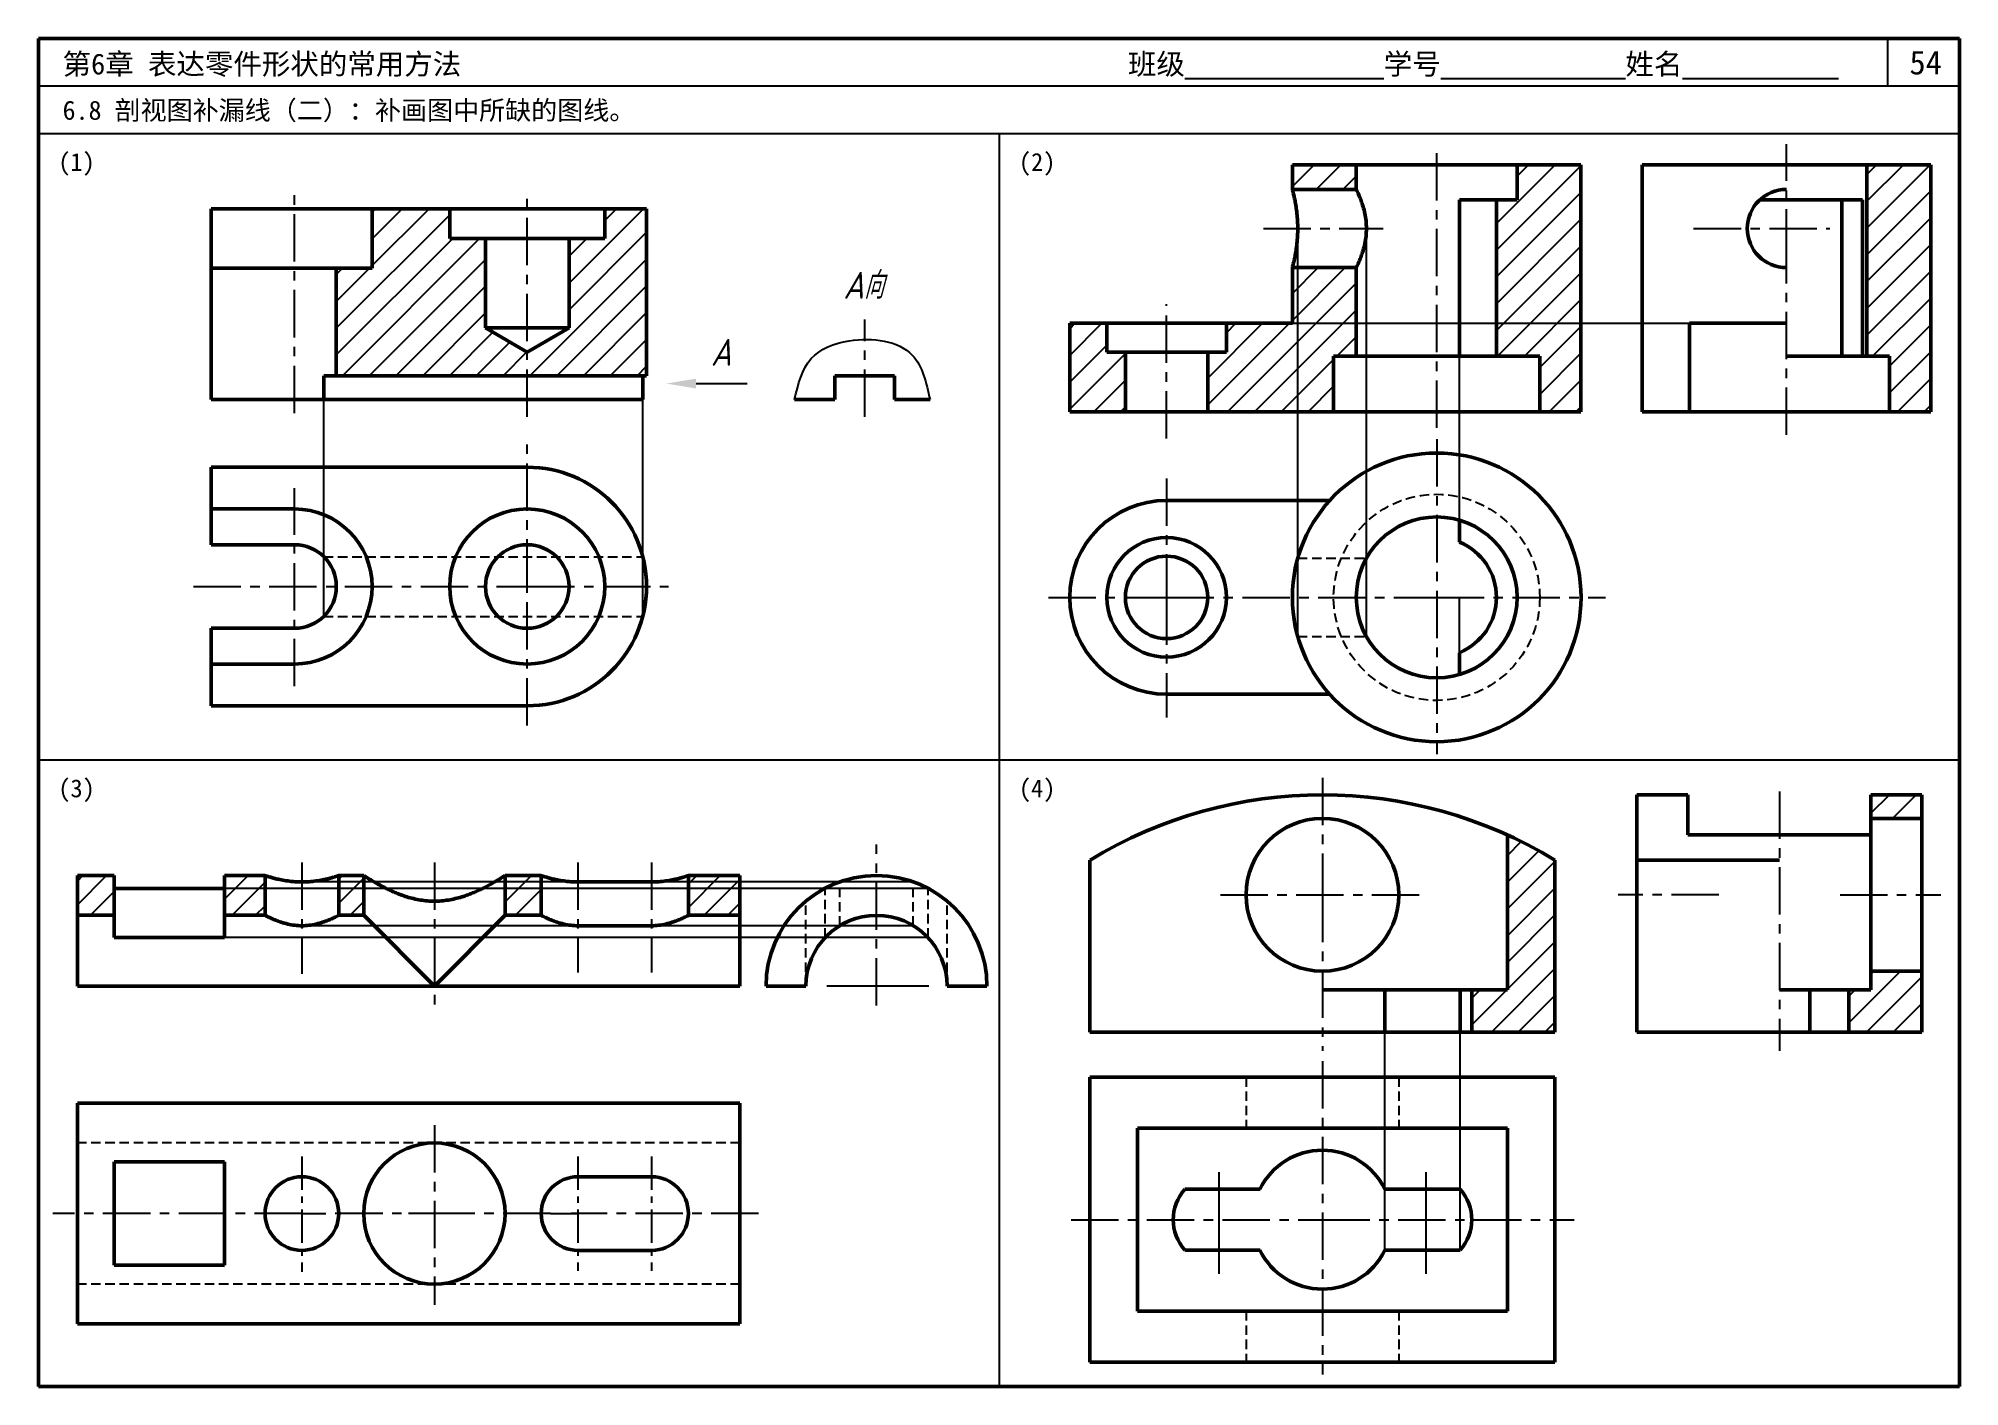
# Model space of a CAD drawing. Header units: millimetres. Extents: x 0 to 322, y 0 to 226.
import ezdxf

# ---------------------------------------------------------------- set-up
doc = ezdxf.new("R2010")
doc.units = ezdxf.units.MM
doc.header["$LTSCALE"] = 0.25
doc.linetypes.add('CENTER', pattern=[50.8, 31.75, -6.35, 6.35, -6.35])
doc.linetypes.add('HIDDEN', pattern=[9.525, 6.35, -3.175])
for name, color, linetype in [('点画线层', 7, 'CENTER'), ('答案', 1, 'Continuous'), ('细实线层', 7, 'Continuous'), ('虚线层', 7, 'HIDDEN')]:
    doc.layers.add(name, color=color, linetype=linetype)
doc.layers.add('粗实线层', color=7, linetype='Continuous', lineweight=50)
doc.styles.get("Standard").update_dxf_attribs({"font": 'gbeitc.shx', "height": 4.5, "bigfont": 'gbcbig.shx'})
doc.styles.add('宋体', font='SimSun.ttf', dxfattribs={"height": 3.5})

msp = doc.modelspace()

# ---------------------------------------------------------------- hatches: boundary and pattern name
at = {"layer": '细实线层'}
h = msp.add_hatch(dxfattribs=at)
h.set_pattern_fill('ANSI31', color=256, style=0)
h.paths.add_polyline_path([(182.18, 173.41), (179.07, 173.41), (179.07, 178.25), (172.85, 178.25), (172.85, 163.4), (182.18, 163.4)])
h.paths.add_polyline_path([(258.54, 204.83), (247.83, 204.83), (247.83, 198.96), (244.38, 198.96), (244.38, 172.72), (251.63, 172.72), (251.63, 163.4), (258.54, 163.4)])
h = msp.add_hatch(dxfattribs=at)
h.set_pattern_fill('ANSI31', color=256, style=0)
h.paths.add_polyline_path([(210.17, 204.83), (210.17, 200.69), (220.88, 200.69), (220.88, 204.83)])
h = msp.add_hatch(dxfattribs=at)
h.set_pattern_fill('ANSI31', color=256, style=0)
h.paths.add_polyline_path([(317.17, 204.83), (306.46, 204.83), (306.46, 172.72), (310.26, 172.72), (310.26, 163.4), (317.17, 163.4)])
h = msp.add_hatch(dxfattribs=at)
h.set_pattern_fill('ANSI31', color=256, style=0)
h.set_pattern_definition([(45, (-468.631, -570.1325), (-2.245064, 2.245064), [])])
h.paths.add_polyline_path([(74.93, 192.46), (68.93, 192.46), (68.93, 197.46), (55.93, 197.46), (55.93, 187.46), (49.93, 187.46), (49.93, 169.46), (81.93, 169.46), (81.93, 173.42), (74.93, 177.46)])
h.paths.add_polyline_path([(101.93, 197.46), (94.93, 197.46), (94.93, 192.46), (88.93, 192.46), (88.93, 177.46), (81.93, 173.42), (81.93, 169.46), (101.93, 169.46)])
h = msp.add_hatch(dxfattribs=at)
h.set_pattern_fill('ANSI31', color=256, style=0)
h.paths.add_polyline_path([(220.88, 187.57), (210.17, 187.57), (210.17, 178.25), (199.11, 178.25), (199.11, 173.41), (196, 173.41), (196, 163.4), (217.08, 163.4), (217.08, 172.72), (220.88, 172.72)])
h = msp.add_hatch(dxfattribs=at)
h.set_pattern_fill('ANSI31', color=256)
h.paths.add_polyline_path([(307.14, 69.65), (307.14, 66.53), (303.44, 66.53), (303.44, 59.43), (315.66, 59.43), (315.66, 69.65)])
h.paths.add_polyline_path([(307.14, 99.21), (307.14, 95.24), (315.66, 95.24), (315.66, 99.21)])
h = msp.add_hatch(dxfattribs=at)
h.set_pattern_fill('ANSI31', color=256)
h.paths.add_polyline_path([(254.17, 88.25, 0.030189), (246.21, 92.47), (246.21, 66.53), (240.24, 66.53), (240.24, 59.43), (254.17, 59.43)])
h = msp.add_hatch(dxfattribs=at)
h.set_pattern_fill('ANSI31', color=256, scale=0.88125, style=0)
h.set_pattern_definition([(45, (-215.91, -137.7062), (-1.978463, 1.978463), [])])
h.paths.add_polyline_path([(12.7, 85.66), (6.53, 85.66), (6.53, 79), (12.7, 79)])
h.paths.add_polyline_path([(37.99, 85.66), (31.21, 85.66), (31.21, 79), (37.99, 79)])
h.paths.add_polyline_path([(54.53, 85.66), (50.33, 85.66), (50.33, 79), (54.53, 79)])
h.paths.add_polyline_path([(84.26, 85.66), (78.22, 85.66), (78.22, 79), (84.26, 79)])
h.paths.add_polyline_path([(117.57, 85.66), (108.94, 85.66), (108.94, 79), (117.57, 79)])

# ---------------------------------------------------------------- linework, layer by layer
at = {"lineweight": 50}
for p, q in [((322, 226), (0, 226)), ((0, 226), (0, 0)), ((322, 0), (322, 226)), ((0, 0), (322, 0))]:
    msp.add_line(p, q, dxfattribs=at)
for p, q in [((310, 218), (310, 226)), ((322, 218), (0, 218)), ((322, 210), (0, 210)), ((161, 210), (161, 0)), ((322, 105), (0, 105))]:
    msp.add_line(p, q)
at = {"layer": '点画线层'}
for p, q in [((234.36, 160.72), (234.36, 208.28)), ((292.98, 189.42), (292.98, 208.28)), ((42.93, 163.19), (42.93, 199.8)), ((81.93, 162.57), (81.93, 200.17)), ((205.33, 194.13), (225.37, 194.13)), ((277.43, 194.13), (300.23, 194.13)), ((292.98, 159.54), (292.98, 189.42)), ((189.09, 158.92), (189.09, 181.45)), ((138.49, 162.57), (138.49, 178.88)), ((81.93, 134.12), (81.93, 158.19)), ((234.36, 158.81), (234.36, 106.01)), ((189.09, 152.23), (189.09, 132.3)), ((42.93, 117.41), (42.93, 150.63)), ((25.98, 134.12), (81.93, 134.12)), ((81.93, 110.84), (81.93, 134.12)), ((81.93, 134.12), (105.63, 134.12)), ((169.29, 132.3), (189.09, 132.3)), ((189.09, 132.3), (234.36, 132.3)), ((189.09, 132.3), (189.09, 112.18)), ((234.36, 132.3), (262.64, 132.3)), ((215.21, 102.05), (215.21, 79.2)), ((291.79, 99.77), (291.79, 56.31)), ((140.47, 63.89), (140.47, 90.87)), ((44.16, 87.88), (44.16, 69.19)), ((66.37, 87.88), (66.37, 63.72)), ((90.43, 87.88), (90.43, 69.39)), ((102.77, 87.88), (102.77, 69.39)), ((198.11, 82.44), (231.86, 82.44)), ((215.21, 82.44), (215.21, 56.31)), ((281.63, 82.44), (264.75, 82.44)), ((301.96, 82.44), (318.84, 82.44)), ((215.21, 54.56), (215.21, 2.03)), ((66.37, 43.84), (66.37, 13.73)), ((44.16, 29.01), (2.44, 29.01)), ((44.16, 29.01), (48.19, 29.01)), ((70.4, 29.01), (48.19, 29.01)), ((85.83, 29.01), (61.77, 29.01)), ((85.83, 29.01), (90.43, 29.01)), ((120.71, 29.01), (89.28, 29.01)), ((173.07, 27.98), (215.21, 27.98)), ((215.21, 27.98), (257.4, 27.98))]:
    msp.add_line(p, q, dxfattribs=at)
at = {"layer": '点画线层', "ltscale": 0.7}
for p, q in [((44.16, 38.56), (44.16, 19.21)), ((90.43, 38.56), (90.43, 19.4)), ((102.77, 38.56), (102.77, 19.4))]:
    msp.add_line(p, q, dxfattribs=at)
at = {"layer": '答案', "lineweight": 50}
for p, q in [((238.16, 172.72), (238.16, 198.96)), ((244.38, 198.96), (238.16, 198.96)), ((305.71, 198.96), (288.55, 198.96)), ((302.25, 172.72), (302.25, 198.96)), ((305.71, 198.96), (305.71, 172.72)), ((74.93, 192.46), (88.93, 192.46)), ((49.93, 187.46), (28.93, 187.46)), ((74.93, 177.46), (88.93, 177.46)), ((179.07, 178.25), (199.11, 178.25)), ((276.74, 163.4), (276.74, 178.25)), ((292.98, 178.25), (276.74, 178.25)), ((292.98, 172.72), (306.46, 172.72)), ((47.83, 165.46), (47.83, 169.46)), ((49.93, 169.46), (47.83, 169.46)), ((101.3, 165.46), (101.3, 169.46)), ((84.12, 165.46), (101.3, 165.46)), ((267.93, 88.25), (291.79, 88.25)), ((90.43, 84.6), (102.77, 84.6)), ((12.7, 83.52), (31.21, 83.52)), ((12.7, 75.26), (12.7, 79)), ((31.21, 79), (31.21, 75.26)), ((66.37, 67.15), (54.53, 79)), ((78.22, 79), (66.37, 67.15)), ((31.21, 75.26), (12.7, 75.26)), ((102.77, 77.26), (90.43, 77.26)), ((225.68, 59.43), (225.68, 66.53)), ((238.29, 59.43), (238.29, 66.53)), ((291.79, 66.53), (296.91, 66.53)), ((296.91, 59.43), (296.91, 66.53)), ((296.91, 66.53), (303.44, 66.53))]:
    msp.add_line(p, q, dxfattribs=at)
at = {"layer": '答案'}
for p, q in [((211.08, 125.74), (211.08, 194.13)), ((222.58, 125.74), (222.58, 194.13)), ((210.17, 178.25), (276.74, 178.25)), ((238.16, 145.23), (238.16, 172.72)), ((47.83, 129.12), (47.83, 165.46)), ((101.3, 129.12), (101.3, 165.46)), ((238.16, 123.03), (238.16, 132.3)), ((146.64, 84.6), (44.16, 84.6)), ((149.11, 83.52), (31.21, 83.52)), ((149.11, 75.26), (31.21, 75.26)), ((146.64, 77.26), (44.16, 77.26)), ((225.68, 22.87), (225.68, 59.43)), ((238.29, 22.87), (238.29, 59.43))]:
    msp.add_line(p, q, dxfattribs=at)
at = {"layer": '答案', "lineweight": 50}
msp.add_arc((215.21, 82.44), 12.8, 270, 90, dxfattribs=at)
for points, knots in [([(211.08, 194.13), (211.08, 194.54), (211.06, 194.97), (211.02, 195.82), (210.98, 196.24), (210.9, 197.05), (210.85, 197.43), (210.73, 198.15), (210.68, 198.48), (210.56, 199.06), (210.5, 199.33), (210.39, 199.81), (210.34, 200.02), (210.26, 200.35), (210.23, 200.48), (210.18, 200.65), (210.17, 200.69), (210.17, 200.69)], [0, 0, 0, 0, 1.242222, 1.242222, 2.484444, 2.484444, 3.726666, 3.726666, 4.968888, 4.968888, 6.210867, 6.210867, 7.452845, 7.452845, 8.694824, 8.694824, 9.936803, 9.936803, 9.936803, 9.936803]), ([(220.88, 200.69), (220.88, 200.69), (220.9, 200.65), (220.98, 200.48), (221.04, 200.35), (221.2, 200.01), (221.29, 199.8), (221.49, 199.32), (221.6, 199.05), (221.81, 198.48), (221.92, 198.15), (222.13, 197.44), (222.23, 197.06), (222.4, 196.25), (222.47, 195.83), (222.56, 194.98), (222.58, 194.55), (222.58, 194.13)], [30.218904, 30.218904, 30.218904, 30.218904, 31.476505, 31.476505, 32.734105, 32.734105, 33.991706, 33.991706, 35.249306, 35.249306, 36.509948, 36.509948, 37.770589, 37.770589, 39.031231, 39.031231, 40.291873, 40.291873, 40.291873, 40.291873]), ([(210.17, 187.57), (210.17, 187.57), (210.18, 187.61), (210.23, 187.78), (210.26, 187.9), (210.34, 188.24), (210.39, 188.45), (210.5, 188.93), (210.56, 189.2), (210.68, 189.78), (210.73, 190.11), (210.85, 190.82), (210.9, 191.21), (210.98, 192.02), (211.02, 192.44), (211.06, 193.29), (211.08, 193.71), (211.08, 194.13)], [29.810409, 29.810409, 29.810409, 29.810409, 31.052388, 31.052388, 32.294367, 32.294367, 33.536346, 33.536346, 34.778325, 34.778325, 36.020547, 36.020547, 37.262769, 37.262769, 38.504991, 38.504991, 39.747213, 39.747213, 39.747213, 39.747213]), ([(222.58, 194.13), (222.58, 193.71), (222.56, 193.28), (222.47, 192.42), (222.4, 192), (222.23, 191.2), (222.13, 190.81), (221.92, 190.1), (221.81, 189.78), (221.6, 189.2), (221.49, 188.93), (221.29, 188.45), (221.2, 188.24), (221.04, 187.91), (220.98, 187.78), (220.9, 187.61), (220.88, 187.57), (220.88, 187.57)], [0, 0, 0, 0, 1.260642, 1.260642, 2.521283, 2.521283, 3.781925, 3.781925, 5.042566, 5.042566, 6.300167, 6.300167, 7.557767, 7.557767, 8.815368, 8.815368, 10.072968, 10.072968, 10.072968, 10.072968]), ([(37.99, 85.66), (37.99, 85.66), (38.03, 85.65), (38.19, 85.59), (38.31, 85.56), (38.63, 85.46), (38.82, 85.4), (39.27, 85.27), (39.53, 85.2), (40.07, 85.07), (40.38, 85), (41.05, 84.87), (41.42, 84.81), (42.17, 84.71), (42.57, 84.67), (43.37, 84.61), (43.77, 84.6), (44.16, 84.6)], [28.118402, 28.118402, 28.118402, 28.118402, 29.28973, 29.28973, 30.461058, 30.461058, 31.632387, 31.632387, 32.803715, 32.803715, 33.975587, 33.975587, 35.147459, 35.147459, 36.31933, 36.31933, 37.491202, 37.491202, 37.491202, 37.491202]), ([(44.16, 84.6), (44.55, 84.6), (44.96, 84.61), (45.76, 84.67), (46.15, 84.71), (46.91, 84.81), (47.28, 84.87), (47.95, 85), (48.25, 85.07), (48.8, 85.2), (49.05, 85.27), (49.51, 85.4), (49.7, 85.46), (50.02, 85.56), (50.14, 85.59), (50.29, 85.65), (50.33, 85.66), (50.33, 85.66)], [0, 0, 0, 0, 1.171872, 1.171872, 2.343744, 2.343744, 3.515615, 3.515615, 4.687487, 4.687487, 5.858816, 5.858816, 7.030144, 7.030144, 8.201472, 8.201472, 9.372801, 9.372801, 9.372801, 9.372801]), ([(54.53, 85.66), (54.53, 85.66), (54.6, 85.61), (54.91, 85.41), (55.15, 85.27), (55.76, 84.89), (56.14, 84.67), (57, 84.18), (57.49, 83.92), (58.51, 83.39), (59.09, 83.12), (60.36, 82.58), (61.05, 82.32), (62.5, 81.87), (63.26, 81.69), (64.42, 81.5), (64.81, 81.45), (65.59, 81.39), (65.98, 81.37), (66.37, 81.37)], [55.536126, 55.536126, 55.536126, 55.536126, 57.839777, 57.839777, 60.143427, 60.143427, 62.447077, 62.447077, 64.750727, 64.750727, 67.075087, 67.075087, 69.399448, 69.399448, 71.723808, 71.723808, 72.885988, 72.885988, 74.048169, 74.048169, 74.048169, 74.048169]), ([(66.37, 81.37), (66.76, 81.37), (67.15, 81.39), (67.93, 81.45), (68.32, 81.5), (69.48, 81.69), (70.24, 81.87), (71.69, 82.32), (72.38, 82.58), (73.65, 83.12), (74.23, 83.39), (75.26, 83.92), (75.74, 84.18), (76.6, 84.67), (76.98, 84.89), (77.59, 85.27), (77.83, 85.41), (78.14, 85.61), (78.22, 85.66), (78.22, 85.66)], [0, 0, 0, 0, 1.16218, 1.16218, 2.32436, 2.32436, 4.648721, 4.648721, 6.973081, 6.973081, 9.297442, 9.297442, 11.601092, 11.601092, 13.904742, 13.904742, 16.208392, 16.208392, 18.512042, 18.512042, 18.512042, 18.512042]), ([(84.26, 85.66), (84.26, 85.66), (84.3, 85.65), (84.46, 85.59), (84.58, 85.56), (84.89, 85.46), (85.09, 85.4), (85.54, 85.27), (85.8, 85.2), (86.34, 85.07), (86.65, 85), (87.32, 84.87), (87.68, 84.81), (88.44, 84.71), (88.84, 84.67), (89.64, 84.61), (90.04, 84.6), (90.43, 84.6)], [-9.372801, -9.372801, -9.372801, -9.372801, -8.201472, -8.201472, -7.030144, -7.030144, -5.858816, -5.858816, -4.687487, -4.687487, -3.515615, -3.515615, -2.343744, -2.343744, -1.171872, -1.171872, 0, 0, 0, 0]), ([(102.77, 84.6), (103.16, 84.6), (103.56, 84.61), (104.36, 84.67), (104.76, 84.71), (105.52, 84.81), (105.88, 84.87), (106.55, 85), (106.86, 85.07), (107.4, 85.2), (107.66, 85.27), (108.11, 85.4), (108.3, 85.46), (108.62, 85.56), (108.74, 85.59), (108.9, 85.65), (108.94, 85.66), (108.94, 85.66)], [0, 0, 0, 0, 1.171872, 1.171872, 2.343744, 2.343744, 3.515615, 3.515615, 4.687487, 4.687487, 5.858816, 5.858816, 7.030144, 7.030144, 8.201472, 8.201472, 9.372801, 9.372801, 9.372801, 9.372801]), ([(44.16, 77.26), (43.77, 77.26), (43.36, 77.29), (42.56, 77.38), (42.16, 77.45), (41.4, 77.63), (41.04, 77.73), (40.38, 77.95), (40.07, 78.06), (39.53, 78.27), (39.28, 78.38), (38.83, 78.58), (38.63, 78.68), (38.31, 78.83), (38.19, 78.89), (38.03, 78.98), (37.99, 79), (37.99, 79)], [0, 0, 0, 0, 1.189925, 1.189925, 2.379851, 2.379851, 3.569776, 3.569776, 4.759702, 4.759702, 5.945713, 5.945713, 7.131725, 7.131725, 8.317737, 8.317737, 9.503748, 9.503748, 9.503748, 9.503748]), ([(50.33, 79), (50.33, 79), (50.29, 78.98), (50.13, 78.89), (50.01, 78.83), (49.7, 78.68), (49.5, 78.58), (49.05, 78.38), (48.79, 78.27), (48.26, 78.06), (47.95, 77.95), (47.28, 77.73), (46.92, 77.63), (46.17, 77.45), (45.77, 77.38), (44.97, 77.29), (44.56, 77.26), (44.16, 77.26)], [28.511244, 28.511244, 28.511244, 28.511244, 29.697256, 29.697256, 30.883268, 30.883268, 32.069279, 32.069279, 33.255291, 33.255291, 34.445216, 34.445216, 35.635142, 35.635142, 36.825067, 36.825067, 38.014993, 38.014993, 38.014993, 38.014993]), ([(90.43, 77.26), (90.03, 77.26), (89.63, 77.29), (88.82, 77.38), (88.43, 77.45), (87.67, 77.63), (87.31, 77.73), (86.64, 77.95), (86.34, 78.06), (85.8, 78.27), (85.54, 78.38), (85.09, 78.58), (84.9, 78.68), (84.58, 78.83), (84.46, 78.89), (84.3, 78.98), (84.26, 79), (84.26, 79)], [0, 0, 0, 0, 1.189925, 1.189925, 2.379851, 2.379851, 3.569776, 3.569776, 4.759702, 4.759702, 5.945713, 5.945713, 7.131725, 7.131725, 8.317737, 8.317737, 9.503748, 9.503748, 9.503748, 9.503748]), ([(108.94, 79), (108.94, 79), (108.9, 78.98), (108.74, 78.89), (108.62, 78.83), (108.3, 78.68), (108.1, 78.58), (107.65, 78.38), (107.4, 78.27), (106.86, 78.06), (106.55, 77.95), (105.89, 77.73), (105.53, 77.63), (104.77, 77.45), (104.37, 77.38), (103.57, 77.29), (103.16, 77.26), (102.77, 77.26)], [-9.503748, -9.503748, -9.503748, -9.503748, -8.317737, -8.317737, -7.131725, -7.131725, -5.945713, -5.945713, -4.759702, -4.759702, -3.569776, -3.569776, -2.379851, -2.379851, -1.189925, -1.189925, 0, 0, 0, 0])]:
    msp.add_open_spline(points, degree=3, knots=knots, dxfattribs=at)
at = {"layer": '粗实线层'}
for p, q in [((210.17, 204.83), (258.54, 204.83)), ((210.17, 204.83), (210.17, 200.69)), ((220.88, 204.83), (220.88, 200.69)), ((247.83, 198.96), (247.83, 204.83)), ((258.54, 163.4), (258.54, 204.83)), ((268.8, 204.83), (268.8, 163.4)), ((268.8, 204.83), (317.17, 204.83)), ((306.46, 204.83), (306.46, 172.72)), ((317.17, 163.4), (317.17, 204.83)), ((210.17, 200.69), (220.88, 200.69)), ((101.93, 197.46), (28.93, 197.46)), ((28.93, 165.46), (28.93, 197.46)), ((55.93, 187.46), (55.93, 197.46)), ((68.93, 192.46), (68.93, 197.46)), ((94.93, 192.46), (94.93, 197.46)), ((101.93, 169.46), (101.93, 197.46)), ((244.38, 172.72), (244.38, 198.96)), ((244.38, 198.96), (247.83, 198.96)), ((74.93, 192.46), (68.93, 192.46)), ((74.93, 177.46), (74.93, 192.46)), ((94.93, 192.46), (88.93, 192.46)), ((88.93, 177.46), (88.93, 192.46)), ((55.93, 187.46), (49.93, 187.46)), ((49.93, 169.46), (49.93, 187.46)), ((210.17, 187.57), (220.88, 187.57)), ((210.17, 187.57), (210.17, 178.25)), ((220.88, 187.57), (220.88, 172.72)), ((74.93, 177.46), (81.93, 173.42)), ((81.93, 173.42), (88.93, 177.46)), ((172.85, 163.4), (172.85, 178.25)), ((172.85, 178.25), (179.07, 178.25)), ((179.07, 173.41), (179.07, 178.25)), ((199.11, 173.41), (199.11, 178.25)), ((199.11, 178.25), (210.17, 178.25)), ((179.07, 173.41), (199.11, 173.41)), ((182.18, 163.4), (182.18, 173.41)), ((196, 163.4), (196, 173.41)), ((217.08, 172.72), (251.63, 172.72)), ((217.08, 163.4), (217.08, 172.72)), ((251.63, 163.4), (251.63, 172.72)), ((306.46, 172.72), (310.26, 172.72)), ((310.26, 163.4), (310.26, 172.72)), ((101.93, 169.46), (49.93, 169.46)), ((133.49, 165.46), (133.49, 169.46)), ((143.49, 169.46), (133.49, 169.46)), ((143.49, 165.46), (143.49, 169.46)), ((84.12, 165.46), (28.93, 165.46)), ((133.49, 165.46), (126.74, 165.46)), ((149.44, 165.46), (143.49, 165.46)), ((172.85, 163.4), (258.54, 163.4)), ((268.8, 163.4), (317.17, 163.4)), ((81.93, 154.12), (28.93, 154.12)), ((28.93, 141.12), (28.93, 154.12)), ((189.09, 148.54), (216.43, 148.54)), ((42.93, 147.12), (28.93, 147.12)), ((238.16, 145.23), (238.16, 141.57)), ((42.93, 141.12), (28.93, 141.12)), ((28.93, 114.12), (28.93, 127.12)), ((42.93, 127.12), (28.93, 127.12)), ((238.16, 123.03), (238.16, 119.37)), ((42.93, 121.12), (28.93, 121.12)), ((189.09, 116.06), (216.43, 116.06)), ((81.93, 114.12), (28.93, 114.12)), ((267.93, 59.43), (267.93, 99.21)), ((267.93, 99.21), (276.45, 99.21)), ((276.45, 99.21), (276.45, 92.47)), ((307.14, 99.21), (307.14, 66.53)), ((307.14, 99.21), (315.66, 99.21)), ((315.66, 59.43), (315.66, 99.21)), ((307.14, 95.24), (315.66, 95.24)), ((246.21, 66.53), (246.21, 92.47)), ((276.45, 92.47), (307.14, 92.47)), ((176.25, 59.43), (176.25, 88.25)), ((254.17, 59.43), (254.17, 88.25)), ((6.53, 67.15), (6.53, 85.66)), ((12.7, 85.66), (6.53, 85.66)), ((12.7, 79), (12.7, 85.66)), ((31.21, 79), (31.21, 85.66)), ((37.99, 85.66), (31.21, 85.66)), ((37.99, 79), (37.99, 85.66)), ((50.33, 79), (50.33, 85.66)), ((54.53, 85.66), (50.33, 85.66)), ((54.53, 79), (54.53, 85.66)), ((78.22, 79), (78.22, 85.66)), ((84.26, 85.66), (78.22, 85.66)), ((84.26, 79), (84.26, 85.66)), ((117.57, 85.66), (108.94, 85.66)), ((108.94, 79), (108.94, 85.66)), ((117.57, 67.15), (117.57, 85.66)), ((12.7, 79), (6.53, 79)), ((37.99, 79), (31.21, 79)), ((54.53, 79), (50.33, 79)), ((84.26, 79), (78.22, 79)), ((117.57, 79), (108.94, 79)), ((307.14, 69.65), (315.66, 69.65)), ((117.57, 67.15), (6.53, 67.15)), ((121.97, 67.15), (128.63, 67.15)), ((152.32, 67.15), (158.98, 67.15)), ((246.21, 66.53), (215.21, 66.53)), ((240.24, 59.43), (240.24, 66.53)), ((303.44, 66.53), (303.44, 59.43)), ((303.44, 66.53), (307.14, 66.53)), ((176.25, 59.43), (254.17, 59.43)), ((267.93, 59.43), (315.66, 59.43)), ((176.25, 51.85), (176.25, 4.12)), ((176.25, 51.85), (254.17, 51.85)), ((254.17, 51.85), (254.17, 4.12)), ((117.57, 47.52), (6.53, 47.52)), ((6.53, 47.52), (6.53, 10.51)), ((117.57, 47.52), (117.57, 10.51)), ((184.22, 43.33), (184.22, 12.64)), ((184.22, 43.33), (246.21, 43.33)), ((246.21, 43.33), (246.21, 12.64)), ((12.7, 37.65), (12.7, 20.38)), ((31.21, 37.65), (12.7, 37.65)), ((31.21, 37.65), (31.21, 20.38)), ((90.43, 35.18), (102.77, 35.18)), ((192.14, 33.1), (204.75, 33.1)), ((225.68, 33.1), (238.29, 33.1)), ((90.43, 22.84), (102.77, 22.84)), ((192.14, 22.87), (204.75, 22.87)), ((225.68, 22.87), (238.29, 22.87)), ((31.21, 20.38), (12.7, 20.38)), ((117.57, 10.51), (6.53, 10.51)), ((184.22, 12.64), (246.21, 12.64)), ((176.25, 4.12), (254.17, 4.12))]:
    msp.add_line(p, q, dxfattribs=at)
for centre, radius in [((234.36, 132.3), 24.19), ((81.93, 134.12), 13), ((234.36, 132.3), 13.48), ((189.09, 132.3), 10.02), ((81.93, 134.12), 7), ((189.09, 132.3), 6.91), ((66.37, 29.01), 11.84), ((44.16, 29.01), 6.17)]:
    msp.add_circle(centre, radius, dxfattribs=at)
for centre, radius, start, end in [((292.98, 194.13), 6.56, 90, 270), ((81.93, 134.12), 20, 270, 90), ((189.09, 132.3), 16.24, 90, 270), ((42.93, 134.12), 13, 270, 90), ((42.93, 134.12), 7, 270, 90), ((234.36, 132.3), 10.02, 292.291, 67.709), ((215.21, 24.48), 74.72, 58.5757, 121.4243), ((215.21, 82.44), 12.8, 90, 270), ((140.47, 67.15), 18.51, 0, 180), ((140.47, 67.15), 11.84, 0, 180), ((215.21, 27.98), 11.65, 26.0416, 153.9584), ((90.43, 29.01), 6.17, 90, 270), ((102.77, 29.01), 6.17, 270, 90), ((197.87, 27.98), 7.68, 138.2348, 221.7652), ((232.56, 27.98), 7.68, 318.2348, 41.7652), ((215.21, 27.98), 11.65, 206.0416, 333.9584)]:
    msp.add_arc(centre, radius, start, end, dxfattribs=at)
at = {"layer": '细实线层'}
for p, q in [((110.24, 168.14), (118.78, 168.14)), ((149.23, 67.15), (132.17, 67.15)), ((197.87, 35.94), (197.87, 18.89)), ((232.56, 35.94), (232.56, 18.89))]:
    msp.add_line(p, q, dxfattribs=at)
msp.add_spline([(126.74, 165.46), (129.53, 172.32), (135.9, 175.3), (146.46, 172.91), (149.44, 165.46)], degree=3, dxfattribs=at)
msp.add_solid([(110.24, 168.97), (110.24, 167.31), (105.24, 168.14)], dxfattribs=at)
at = {"layer": '虚线层'}
for p, q in [((47.83, 139.12), (101.3, 139.12)), ((211.08, 138.86), (222.58, 138.86)), ((47.83, 129.12), (101.3, 129.12)), ((211.08, 125.74), (222.58, 125.74)), ((134.31, 77.26), (134.31, 84.6)), ((146.64, 77.26), (146.64, 84.6)), ((128.63, 67.15), (128.63, 81.37)), ((131.84, 75.26), (131.84, 83.52)), ((149.11, 75.26), (149.11, 83.52)), ((152.32, 67.15), (152.32, 81.37)), ((202.42, 51.85), (202.42, 43.33)), ((228.01, 51.85), (228.01, 43.33)), ((117.57, 40.86), (6.53, 40.86)), ((117.57, 17.17), (6.53, 17.17)), ((202.42, 12.64), (202.42, 4.12)), ((228.01, 12.64), (228.01, 4.12))]:
    msp.add_line(p, q, dxfattribs=at)
msp.add_circle((234.36, 132.3), 17.28, dxfattribs=at)

# ---------------------------------------------------------------- texts
at = {"style": '宋体'}
for s, height, p in [('第6章 表达零件形状的常用方法', 3.5, (4.05, 219.96)), ('班级%%U              %%U学号%%U             %%U姓名%%U           ', 3.5, (182.61, 219.96)), ('54', 4, (313.6, 219.96)), ('6.8 剖视图补漏线（二）：补画图中所缺的图线。', 3.2, (4.05, 212.36)), ('(1)', 3, (3.33, 203.79)), ('(2)', 3, (164.33, 203.79)), ('(3)', 3, (3.33, 98.79)), ('(4)', 3, (164.33, 98.79))]:
    msp.add_text(s, height=height, dxfattribs=at).set_placement(p)
at = {"layer": '细实线层'}
for s, p in [('A向', (134.91, 182.37)), ('A', (112.7, 171.13))]:
    msp.add_text(s, height=4.5, dxfattribs=at).set_placement(p)

doc.saveas('drawing.dxf')
